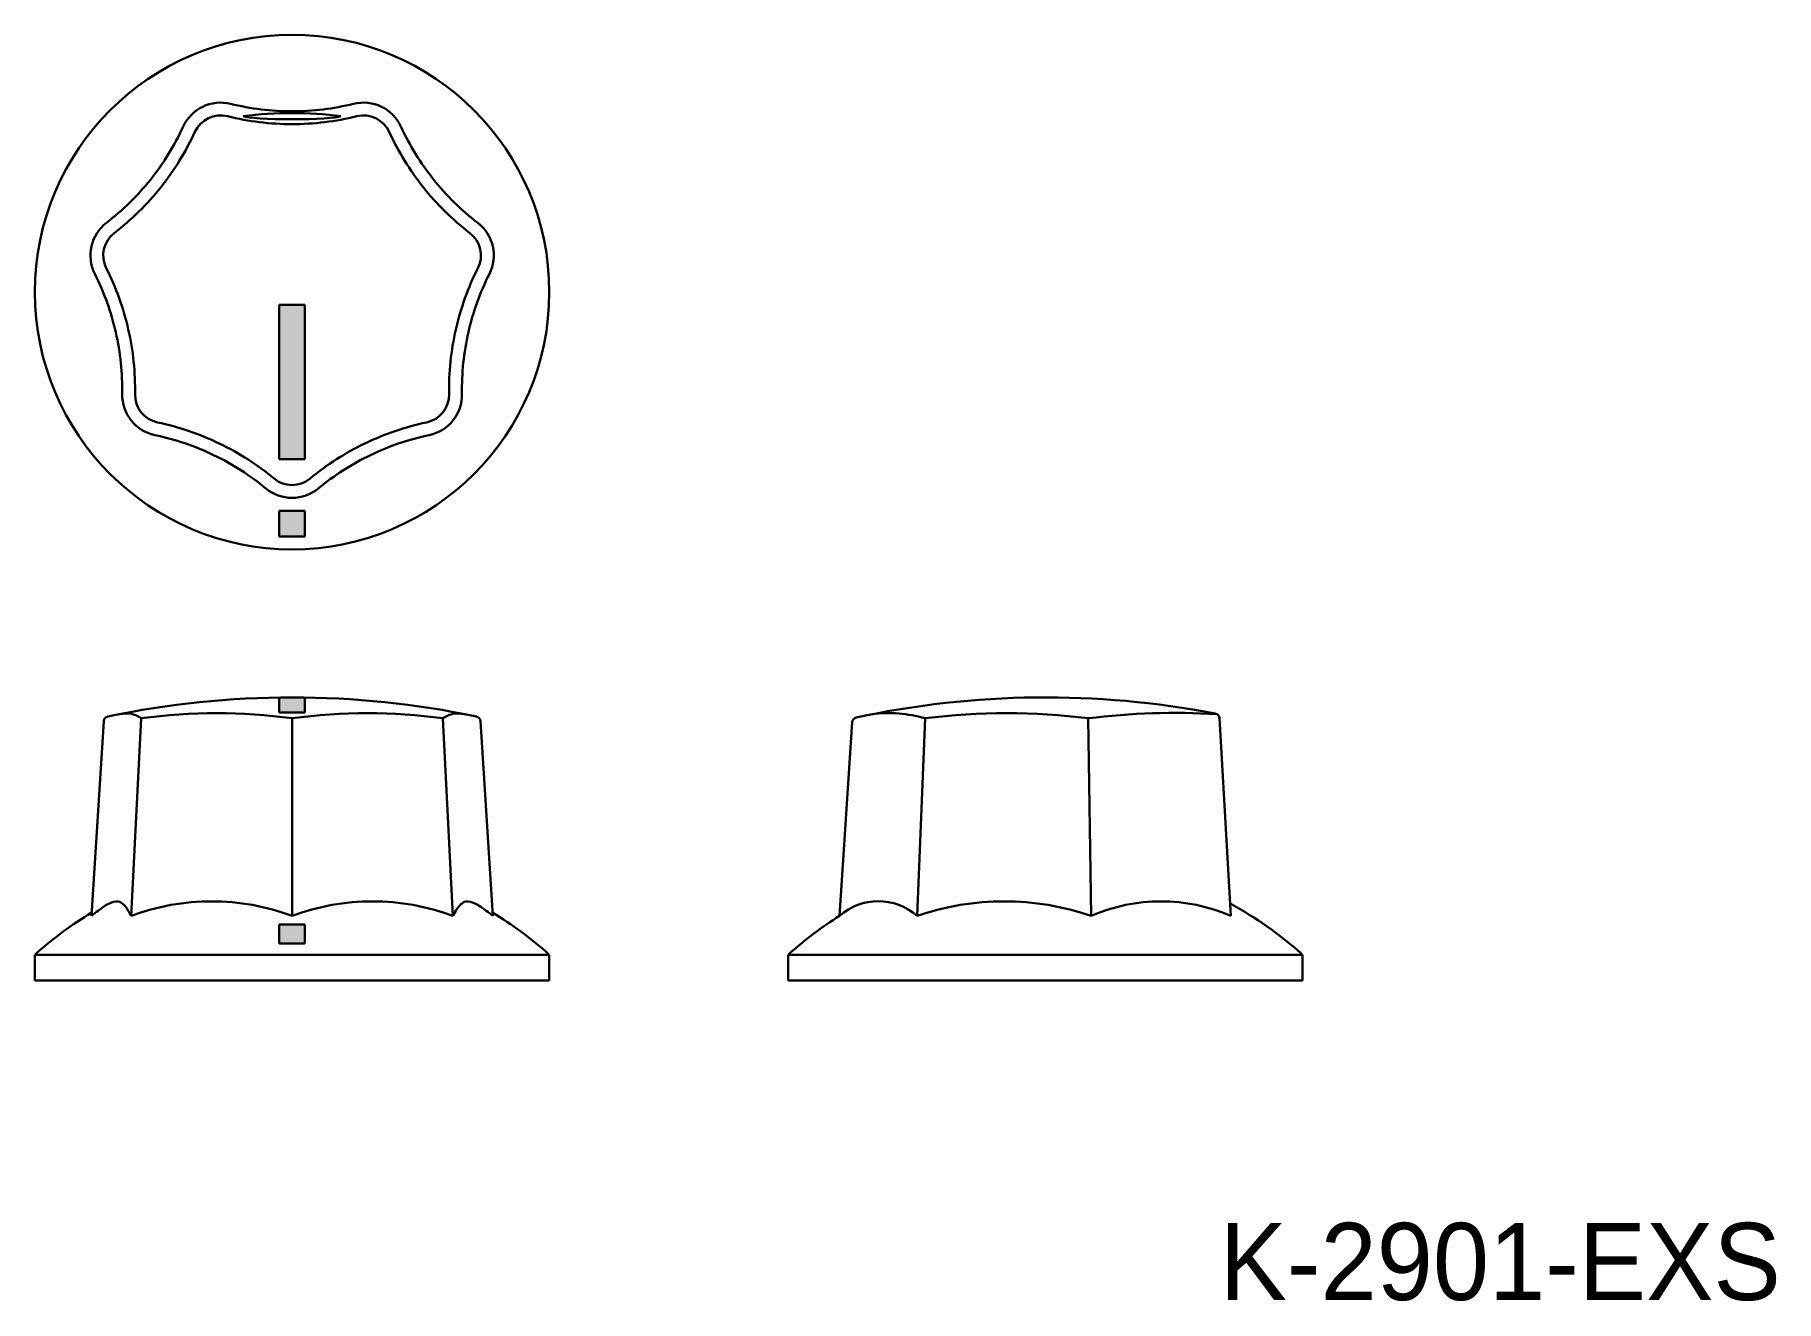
# Model space of a CAD drawing. Extents: x 5323.7 to 5391.4, y 7617.1 to 7666.3.
import ezdxf

# ---------------------------------------------------------------- set-up
doc = ezdxf.new("R2010")
doc.units = 0
doc.layers.add('AM_0 プロファイル（中）', color=7, linetype='CONTINUOUS', lineweight=30)
doc.layers.add('AM_8', color=1, linetype='CONTINUOUS', lineweight=25)
doc.styles.add('社内規格', font='HGSGothicM.ttf')

msp = doc.modelspace()

# ---------------------------------------------------------------- hatches: boundary and pattern name
at = {"layer": 'AM_8'}
h = msp.add_hatch(color=256, dxfattribs=at)
h.paths.add_polyline_path([(5334.225, 7655.805), (5333.225, 7655.805), (5333.225, 7649.805), (5334.225, 7649.805)])
h.paths.add_polyline_path([(5334.225, 7647.805), (5333.225, 7647.805), (5333.225, 7646.805), (5334.225, 7646.805)])
h = msp.add_hatch(color=256, dxfattribs=at)
h.paths.add_polyline_path([(5334.225, 7631.73), (5333.225, 7631.73), (5333.225, 7630.979), (5334.225, 7630.979)])
h.paths.add_polyline_path([(5334.225, 7640.548, 0.003572), (5333.725, 7640.551, 0.003572), (5333.225, 7640.548), (5333.225, 7639.961), (5334.225, 7639.961)])

# ---------------------------------------------------------------- linework, layer by layer
at = {"layer": 'AM_0 プロファイル（中）'}
for p, q in [((5333.225, 7655.805), (5334.225, 7655.805)), ((5333.225, 7655.805), (5333.225, 7649.805)), ((5334.225, 7655.805), (5334.225, 7649.805)), ((5333.225, 7649.805), (5334.225, 7649.805)), ((5333.225, 7647.805), (5333.225, 7646.805)), ((5333.225, 7647.805), (5334.225, 7647.805)), ((5334.225, 7647.805), (5334.225, 7646.805)), ((5334.225, 7646.805), (5333.225, 7646.805)), ((5333.225, 7640.548), (5333.225, 7639.961)), ((5334.225, 7640.548), (5334.225, 7639.961)), ((5326.404, 7639.628), (5325.926, 7632.06)), ((5327.861, 7639.738), (5327.471, 7632.06)), ((5333.225, 7639.961), (5334.225, 7639.961)), ((5333.725, 7639.738), (5333.725, 7632.06)), ((5339.589, 7639.738), (5339.98, 7632.06)), ((5341.047, 7639.628), (5341.525, 7632.06)), ((5358.332, 7639.738), (5358.02, 7632.06)), ((5364.677, 7639.738), (5364.788, 7632.06)), ((5369.774, 7639.738), (5370.216, 7632.06)), ((5355.498, 7639.588), (5355.008, 7632.06)), ((5333.225, 7631.73), (5334.225, 7631.73)), ((5333.225, 7631.73), (5333.225, 7630.979)), ((5334.225, 7630.979), (5334.225, 7631.73)), ((5333.225, 7630.979), (5334.225, 7630.979)), ((5323.725, 7630.462), (5323.725, 7629.551)), ((5323.747, 7630.551), (5333.725, 7630.551)), ((5343.704, 7630.551), (5333.725, 7630.551)), ((5343.725, 7630.462), (5343.725, 7629.551)), ((5353.008, 7630.462), (5353.008, 7629.551)), ((5353.029, 7630.551), (5372.987, 7630.551)), ((5373.008, 7630.462), (5373.008, 7629.551)), ((5323.725, 7629.551), (5333.725, 7629.551)), ((5343.725, 7629.551), (5333.725, 7629.551)), ((5353.008, 7629.551), (5373.008, 7629.551))]:
    msp.add_line(p, q, dxfattribs=at)
msp.add_circle((5333.725, 7656.305), 10, dxfattribs=at)
for centre, radius, start, end in [((5330.948, 7662.071), 1.6, 76.14981, 155.27877), ((5333.725, 7673.334), 10, 256.14981, 270), ((5333.725, 7673.334), 10, 270, 283.85019), ((5336.502, 7662.071), 1.6, 24.72123, 103.85019), ((5320.411, 7666.923), 10, 321.42857, 335.27877), ((5330.948, 7662.071), 1.1, 76.14981, 155.27877), ((5333.725, 7673.334), 10.5, 256.14981, 270), ((5333.725, 7648.237), 15.027, 82.73632, 97.26368), ((5333.725, 7673.334), 10.5, 270, 283.85019), ((5336.502, 7662.071), 1.1, 24.72123, 103.85019), ((5347.039, 7666.923), 10, 204.72123, 218.57143), ((5320.411, 7666.923), 10.5, 321.42857, 335.27877), ((5347.039, 7666.923), 10.5, 204.72123, 218.57143), ((5320.411, 7666.923), 10, 307.57838, 321.42857), ((5347.039, 7666.923), 10, 218.57143, 232.42162), ((5320.411, 7666.923), 10.5, 307.57838, 321.42857), ((5347.039, 7666.923), 10.5, 218.57143, 232.42162), ((5327.486, 7657.729), 1.6, 127.57838, 206.70734), ((5327.486, 7657.729), 1.1, 127.57838, 206.70734), ((5339.965, 7657.729), 1.1, 333.29266, 52.42162), ((5339.965, 7657.729), 1.6, 333.29266, 52.42162), ((5317.123, 7652.516), 10.5, 12.85714, 26.70734), ((5350.327, 7652.516), 10.5, 153.29266, 167.14286), ((5317.123, 7652.516), 10, 12.85714, 26.70734), ((5350.327, 7652.516), 10, 153.29266, 167.14286), ((5317.123, 7652.516), 10, 359.00695, 12.85714), ((5317.123, 7652.516), 10.5, 359.00695, 12.85714), ((5350.327, 7652.516), 10.5, 167.14286, 180.99305), ((5350.327, 7652.516), 10, 167.14286, 180.99305), ((5328.721, 7652.315), 1.6, 179.00695, 258.13591), ((5328.721, 7652.315), 1.1, 179.00695, 258.13591), ((5338.729, 7652.315), 1.1, 281.86409, 0.99305), ((5338.729, 7652.315), 1.6, 281.86409, 0.99305), ((5326.337, 7640.963), 10.5, 84.17076, 84.19496), ((5326.337, 7640.963), 10.5, 64.28571, 78.13591), ((5341.114, 7640.963), 10.5, 101.86409, 115.71429), ((5326.337, 7640.963), 10, 64.28571, 78.13591), ((5341.114, 7640.963), 10, 101.86409, 115.71429), ((5326.337, 7640.963), 10, 50.43552, 64.28571), ((5326.337, 7640.963), 10.5, 50.43552, 64.28571), ((5341.114, 7640.963), 10.5, 115.71429, 129.56448), ((5341.114, 7640.963), 10, 115.71429, 129.56448), ((5333.725, 7649.905), 1.6, 230.43552, 309.56448), ((5333.725, 7649.905), 1.1, 230.43552, 309.56448), ((5333.725, 7605.551), 35, 90, 101.8092), ((5333.725, 7605.551), 35, 78.1908, 90), ((5363.008, 7605.551), 35, 79.12347, 102.12609), ((5326.603, 7639.615), 0.2, 101.57853, 176.38672), ((5330.793, 7618.229), 21.709, 82.23822, 97.76178), ((5336.657, 7618.229), 21.709, 82.23822, 97.76178), ((5340.847, 7639.615), 0.2, 3.61328, 78.42147), ((5355.698, 7639.575), 0.2, 102.12609, 176.27446), ((5356.92, 7634.853), 5.086, 73.88161, 97.35699), ((5361.504, 7614.542), 25.396, 82.82361, 97.17639), ((5368.024, 7613.379), 26.571, 86.43544, 97.23642), ((5369.574, 7639.726), 0.2, 3.2914, 79.12347), ((5333.725, 7619.371), 15, 121.29319, 131.46498), ((5330.598, 7623.655), 8.968, 69.59087, 110.40913), ((5336.853, 7623.655), 8.968, 69.59087, 110.40913), ((5333.725, 7619.371), 15, 48.53502, 58.70681), ((5356.514, 7630.35), 2.279, 48.62866, 131.37134), ((5361.404, 7622.19), 10.433, 71.07409, 108.92591), ((5367.502, 7625.811), 6.812, 66.52449, 113.47551), ((5363.008, 7619.371), 15, 48.53502, 61.28084), ((5363.008, 7619.371), 15, 122.23095, 131.46498), ((5323.925, 7630.462), 0.2, 131.46498, 180), ((5343.525, 7630.462), 0.2, 0, 48.53502), ((5353.208, 7630.462), 0.2, 131.46498, 180), ((5372.808, 7630.462), 0.2, 0, 48.53502)]:
    msp.add_arc(centre, radius, start, end, dxfattribs=at)
msp.add_ellipse((5333.725, 7663.17), major_axis=(-1.93, 0), ratio=0.075885, start_param=0.177673, end_param=2.963922, dxfattribs=at)
for points, knots in [([(5326.562, 7639.811), (5326.641, 7639.827), (5326.829, 7639.866), (5327.095, 7639.918), (5327.364, 7639.944), (5327.581, 7639.883), (5327.75, 7639.815), (5327.83, 7639.76), (5327.861, 7639.738)], [0.143636, 0.143636, 0.143636, 0.143636, 0.410291, 0.720273, 0.956946, 1.211668, 1.386156, 1.501669, 1.501669, 1.501669, 1.501669]), ([(5340.888, 7639.811), (5340.809, 7639.827), (5340.621, 7639.866), (5340.356, 7639.918), (5340.087, 7639.944), (5339.87, 7639.883), (5339.701, 7639.815), (5339.621, 7639.76), (5339.589, 7639.738)], [0.143636, 0.143636, 0.143636, 0.143636, 0.410291, 0.720273, 0.956946, 1.211668, 1.386156, 1.501669, 1.501669, 1.501669, 1.501669]), ([(5325.926, 7632.06), (5326.012, 7632.127), (5326.235, 7632.302), (5326.549, 7632.539), (5327.018, 7632.686), (5327.31, 7632.369), (5327.424, 7632.149), (5327.471, 7632.06)], [0, 0, 0, 0, 0.325704, 0.849662, 1.205013, 1.65422, 1.963164, 1.963164, 1.963164, 1.963164]), ([(5341.525, 7632.06), (5341.439, 7632.127), (5341.215, 7632.302), (5340.901, 7632.539), (5340.432, 7632.686), (5340.14, 7632.369), (5340.026, 7632.149), (5339.98, 7632.06)], [0, 0, 0, 0, 0.325704, 0.849662, 1.205013, 1.65422, 1.963164, 1.963164, 1.963164, 1.963164])]:
    msp.add_open_spline(points, degree=3, knots=knots, dxfattribs=at)

# ---------------------------------------------------------------- texts
at = {"layer": 'AM_0 プロファイル（中）', "insert": (5369.782, 7620.125), "char_height": 3, "attachment_point": 1, "style": '社内規格'}
msp.add_mtext('K-2901-EXS', dxfattribs=at)

doc.saveas('drawing.dxf')
